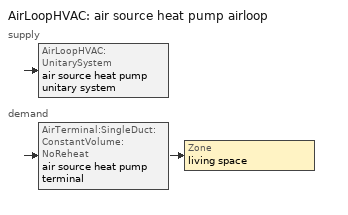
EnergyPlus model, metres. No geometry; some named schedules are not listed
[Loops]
AirLoopHVAC 'air source heat pump airloop'
 supply: AirLoopHVAC:UnitarySystem 'air source heat pump unitary system'
 demand: AirTerminal:SingleDuct:ConstantVolume:NoReheat 'air source heat pump terminal' > Zone 'living space'
[Zone]
airloop ret air zone: Multiplier=1; Volume {m3}=1; Part of Total Floor Area=No
[Sizing:System]
air source heat pump airloop: Type of Load to Size On=Sensible; Design Outdoor Air Flow Rate {m3/s}=Autosize; Central Heating Maximum System Air Flow Ratio=0.3; Preheat Design Temperature {C}=7; Preheat Design Humidity Ratio {kgWater/kgDryAir}=0.008; Precool Design Temperature {C}=12.8; Precool Design Humidity Ratio {kgWater/kgDryAir}=0.008; Central Cooling Design Supply Air Temperature {C}=12.8; Central Heating Design Supply Air Temperature {C}=16.7; Type of Zone Sum to Use=NonCoincident; 100% Outdoor Air in Cooling=Yes; 100% Outdoor Air in Heating=Yes; Central Cooling Design Supply Air Humidity Ratio {kgWater/kgDryAir}=0.0085; Central Heating Design Supply Air Humidity Ratio {kgWater/kgDryAir}=0.008; Cooling Supply Air Flow Rate Method=DesignDay; Cooling Supply Air Flow Rate {m3/s}=0; Cooling Supply Air Flow Rate Per Floor Area {m3/s-m2}=0.00996765; Cooling Fraction of Autosized Cooling Supply Air Flow Rate=1; Cooling Supply Air Flow Rate Per Unit Cooling Capacity {m3/s-W}=3.94755e-05; Heating Supply Air Flow Rate Method=DesignDay; Heating Supply Air Flow Rate {m3/s}=0; Heating Supply Air Flow Rate Per Floor Area {m3/s-m2}=0.00996765; Heating Fraction of Autosized Heating Supply Air Flow Rate=1; Heating Fraction of Autosized Cooling Supply Air Flow Rate=1; Heating Supply Air Flow Rate Per Unit Heating Capacity {m3/s-W}=3.15882e-05; System Outdoor Air Method=ZoneSum; Zone Maximum Outdoor Air Fraction=1; Cooling Design Capacity Method=CoolingDesignCapacity; Cooling Design Capacity {W}=Autosize; Cooling Design Capacity Per Floor Area {W/m2}=234.7; Fraction of Autosized Cooling Design Capacity=1; Heating Design Capacity Method=HeatingDesignCapacity; Heating Design Capacity {W}=Autosize; Heating Design Capacity Per Floor Area {W/m2}=157; Fraction of Autosized Heating Design Capacity=1; Central Cooling Capacity Control Method=OnOff; Occupant Diversity=Autosize
[AirTerminal:SingleDuct:ConstantVolume:NoReheat]
air source heat pump terminal: Availability Schedule=Always On Discrete; Maximum Air Flow Rate {m3/s}=0.716416
[Zone equipment]
living space: air source heat pump terminal
[Fan:SystemModel]
air source heat pump supply fan: Availability Schedule=Always On Discrete; Design Maximum Air Flow Rate {m3/s}=autosize; Speed Control Method=Discrete; Electric Power Minimum Flow Rate Fraction=0.2; Design Pressure Rise {Pa}=595.935; Motor Efficiency=1; Motor In Air Stream Fraction=1; Design Electric Power Consumption {W}=Autosize; Design Power Sizing Method=TotalEfficiencyAndPressure; Electric Power Per Unit Flow Rate {W/(m3/s)}=840; Electric Power Per Unit Flow Rate Per Unit Pressure {W/((m3/s)-Pa)}=1.66667; Fan Total Efficiency=0.75; Motor Loss Radiative Fraction=0; Number of Speeds=2; Speed 1 Flow Fraction=0.64427; Speed 1 Electric Power Fraction=0.26742; Speed 2 Flow Fraction=1; Speed 2 Electric Power Fraction=1
[Coil:Cooling:DX:SingleSpeed]
air source heat pump clg coil: Availability Schedule=Always On Discrete; Gross Rated Total Cooling Capacity {W}=autosize; Gross Rated Sensible Heat Ratio=autosize; Gross Rated Cooling COP {W/W}=4.2956; Rated Air Flow Rate {m3/s}=autosize; 2017 Rated Evaporator Fan Power Per Volume Flow Rate {W/(m3/s)}=773.3; 2023 Rated Evaporator Fan Power Per Volume Flow Rate {W/(m3/s)}=934.4; Total Cooling Capacity Function of Temperature Curve=Cool-CAP-fT1; Total Cooling Capacity Function of Flow Fraction Curve=Cool-CAP-fFF1; Energy Input Ratio Function of Temperature Curve=Cool-EIR-fT1; Energy Input Ratio Function of Flow Fraction Curve=Cool-EIR-fFF1; Part Load Fraction Correlation Curve=Cool-PLF-fPLR1; Minimum Outdoor Dry-Bulb Temperature for Compressor Operation {C}=-25; Nominal Time for Condensate Removal to Begin {s}=1000; Ratio of Initial Moisture Evaporation Rate and Steady State Latent Capacity=1.5; Maximum Cycling Rate {cycles/hr}=3; Latent Capacity Time Constant {s}=45; Condenser Type=AirCooled; Evaporative Condenser Effectiveness=0.9; Evaporative Condenser Air Flow Rate {m3/s}=Autosize; Evaporative Condenser Pump Rated Power Consumption {W}=Autosize; Crankcase Heater Capacity {W}=50; Maximum Outdoor Dry-Bulb Temperature for Crankcase Heater Operation {C}=10; Basin Heater Capacity {W/K}=0; Basin Heater Setpoint Temperature {C}=2
[Coil:Heating:Electric]
air source heat pump backup htg coil: Availability Schedule=Always On Discrete; Efficiency=1; Nominal Capacity {W}=autosize
[Coil:Heating:DX:SingleSpeed]
air source heat pump htg coil: Availability Schedule=Always On Discrete; Gross Rated Heating Capacity {W}=autosize; Gross Rated Heating COP {W/W}=3.922; Rated Air Flow Rate {m3/s}=autosize; 2017 Rated Supply Fan Power Per Volume Flow Rate {W/(m3/s)}=773.3; 2023 Rated Supply Fan Power Per Volume Flow Rate {W/(m3/s)}=934.4; Heating Capacity Function of Temperature Curve=Heat-CAP-fT1; Heating Capacity Function of Flow Fraction Curve=Heat-CAP-fFF1; Energy Input Ratio Function of Temperature Curve=Heat-EIR-fT1; Energy Input Ratio Function of Flow Fraction Curve=Heat-EIR-fFF1; Part Load Fraction Correlation Curve=Heat-PLF-fPLR1; Defrost Energy Input Ratio Function of Temperature Curve=Defrosteir; Minimum Outdoor Dry-Bulb Temperature for Compressor Operation {C}=-40; Maximum Outdoor Dry-Bulb Temperature for Defrost Operation {C}=4.44444; Crankcase Heater Capacity {W}=50; Maximum Outdoor Dry-Bulb Temperature for Crankcase Heater Operation {C}=10; Defrost Strategy=ReverseCycle; Defrost Control=Timed; Defrost Time Period Fraction=0.166667; Resistive Defrost Heater Capacity {W}=2000
[AirLoopHVAC:UnitarySystem]
air source heat pump unitary system: Control Type=Load; Controlling Zone or Thermostat Location=living space; Dehumidification Control Type=None; Availability Schedule=Always On Discrete; Supply Fan=air source heat pump supply fan; Fan Placement=BlowThrough; Supply Air Fan Operating Mode Schedule=auto fan schedule; Heating Coil=air source heat pump htg coil; DX Heating Coil Sizing Ratio=1; Cooling Coil=air source heat pump clg coil; Use DOAS DX Cooling Coil=No; Minimum Supply Air Temperature {C}=2; Latent Load Control=SensibleOnlyLoadControl; Supplemental Heating Coil=air source heat pump backup htg coil; Cooling Supply Air Flow Rate Method=SupplyAirFlowRate; Cooling Supply Air Flow Rate {m3/s}=autosize; Heating Supply Air Flow Rate Method=SupplyAirFlowRate; Heating Supply Air Flow Rate {m3/s}=autosize; No Load Supply Air Flow Rate {m3/s}=0; Maximum Supply Air Temperature {C}=93.3333; Maximum Outdoor Dry-Bulb Temperature for Supplemental Heater Operation {C}=4.44444; Maximum Cycling Rate {cycles/hr}=2.5; Heat Pump Time Constant {s}=60; Fraction of On-Cycle Power Use=0.01; Heat Pump Fan Delay Time {s}=60; Ancillary On-Cycle Electric Power {W}=0; Ancillary Off-Cycle Electric Power {W}=0
[AirLoopHVAC]
air source heat pump airloop: Design Supply Air Flow Rate {m3/s}=autosize; Design Return Air Flow Fraction of Supply Air Flow=1
[AirLoopHVAC:ReturnPlenum]
Air Loop HVAC Return Plenum 1: Zone=airloop ret air zone
[AvailabilityManager:Scheduled]
air source heat pump airloop Availability Manager: Schedule=Always On Discrete
[Curve:Quadratic] Minimum Value of x=0
Name | Coefficient1 Constant | Coefficient2 x | Coefficient3 x**2 | Maximum Value of x | Minimum Curve Output | Maximum Curve Output
Heat-CAP-fFF1 | 0.694045 | 0.474208 | -0.168253 | 2 | 0 | 2
Heat-EIR-fFF1 | 2.18542 | -1.94283 | 0.757409 | 2 | 0 | 2
Heat-PLF-fPLR1 | 0.89 | 0.11 | 0 | 1 | 0.7 | 1
Cool-CAP-fFF1 | 0.718664 | 0.417974 | -0.136638 | 2 | 0 | 2
Cool-EIR-fFF1 | 1.14349 | -0.13944 | -0.00404779 | 2 | 0 | 2
Cool-PLF-fPLR1 | 0.93 | 0.07 | 0 | 1 | 0.7 | 1
[Curve:Biquadratic] Minimum Value of x=-100; Maximum Value of x=100; Minimum Value of y=-100; Maximum Value of y=100
Name | Coefficient1 Constant | Coefficient2 x | Coefficient3 x**2 | Coefficient4 y | Coefficient5 y**2 | Coefficient6 x*y
Heat-CAP-fT1 | 0.878144 | -0.00291486 | -3.3372e-05 | 0.0223867 | 0.000163944 | -2.187e-05
Heat-EIR-fT1 | 0.716518 | 0.0102759 | 0.000460734 | -0.00648037 | 0.000456354 | -0.00069764
Defrosteir | 0.1528 | 0 | 0 | 0 | 0 | 0
Cool-CAP-fT1 | 1.55736 | -0.0744482 | 0.0030986 | 0.00145958 | -4.1148e-05 | -0.000426714
Cool-EIR-fT1 | -0.350448 | 0.11681 | -0.00339951 | -0.00122609 | 0.000600809 | -0.000466884
